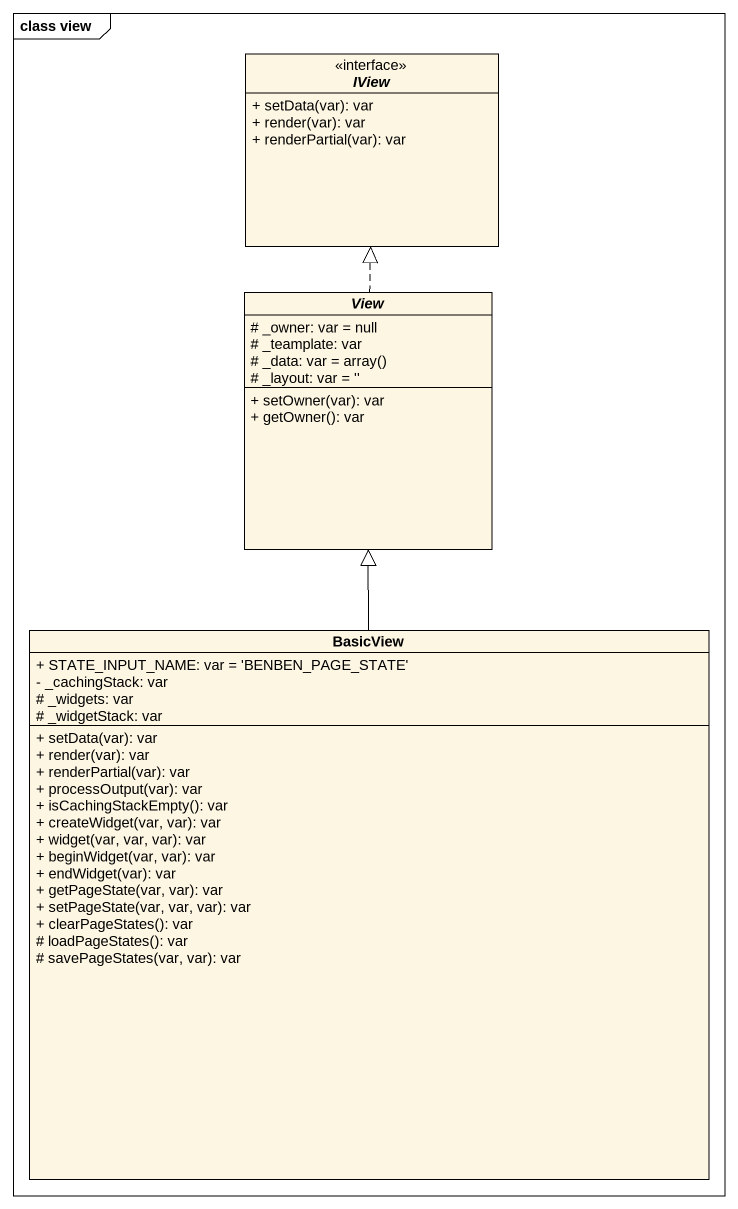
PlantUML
@startuml
mainframe class view
hide circle
hide empty members
skinparam classAttributeIconSize 0
interface IView <<interface>> {
  + setData(var): var
  + render(var): var
  + renderPartial(var): var
}
abstract class View {
  # _owner: var = null
  # _teamplate: var
  {field} # _data: var = array()
  # _layout: var = ''
  + setOwner(var): var
  + getOwner(): var
}
class BasicView {
  + STATE_INPUT_NAME: var = 'BENBEN_PAGE_STATE'
  - _cachingStack: var
  # _widgets: var
  # _widgetStack: var
  + setData(var): var
  + render(var): var
  + renderPartial(var): var
  + processOutput(var): var
  + isCachingStackEmpty(): var
  + createWidget(var, var): var
  + widget(var, var, var): var
  + beginWidget(var, var): var
  + endWidget(var): var
  + getPageState(var, var): var
  + setPageState(var, var, var): var
  + clearPageStates(): var
  # loadPageStates(): var
  # savePageStates(var, var): var
}
View .up.|> IView
BasicView -up-|> View
@enduml
